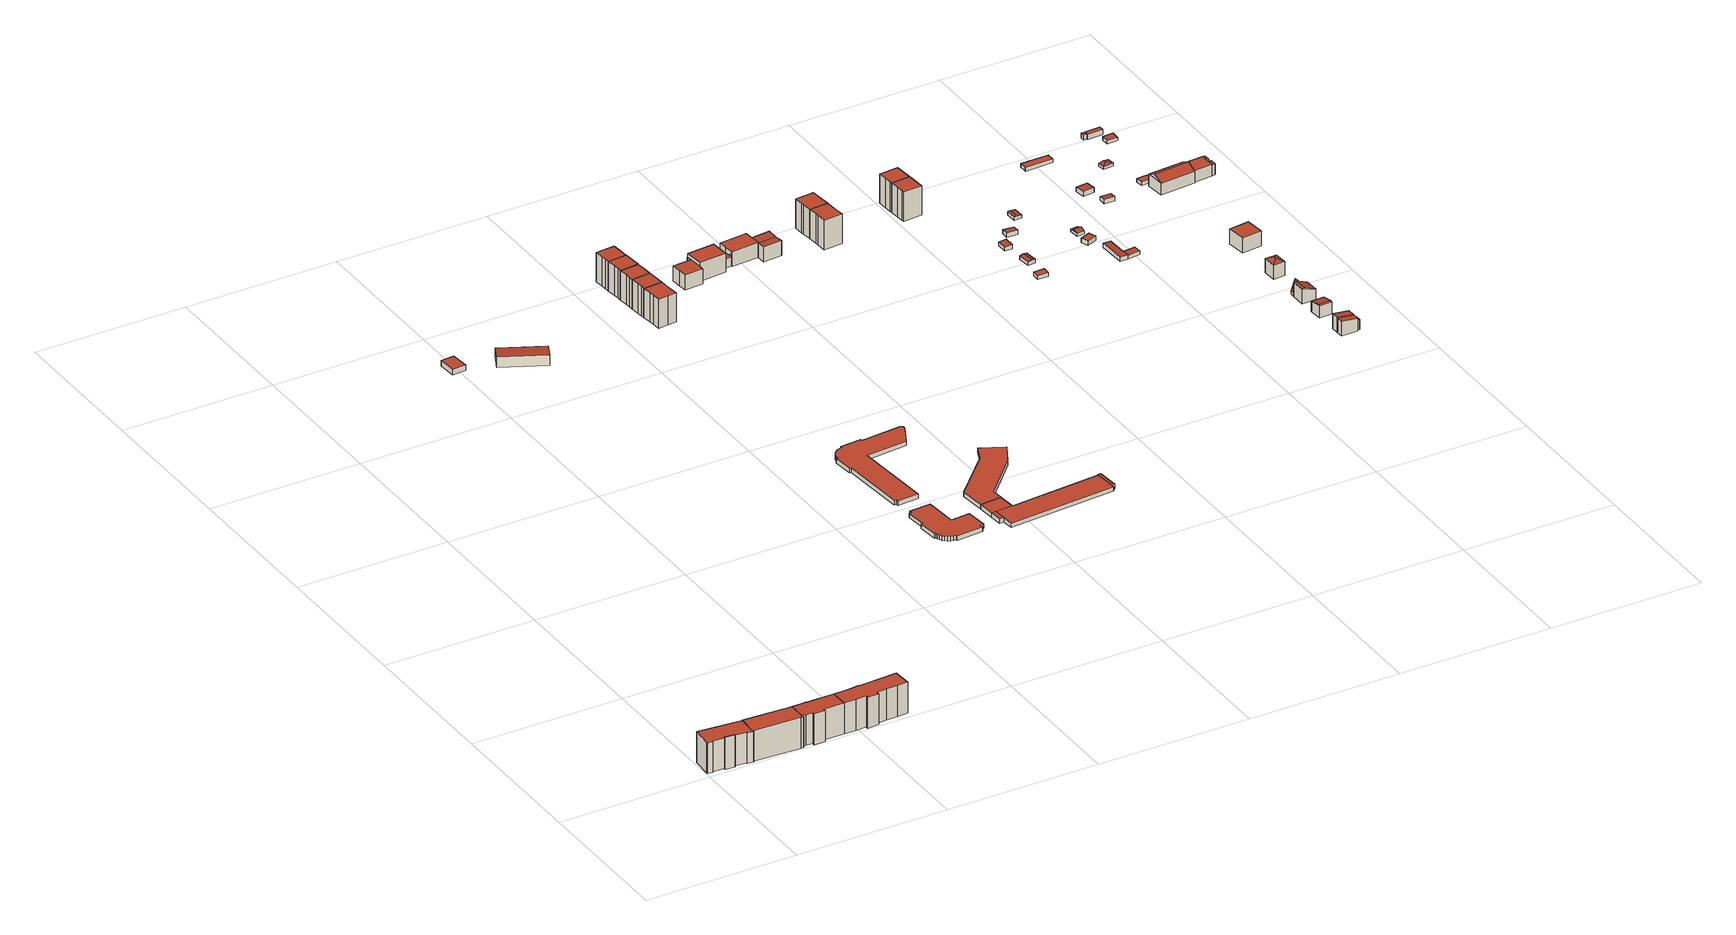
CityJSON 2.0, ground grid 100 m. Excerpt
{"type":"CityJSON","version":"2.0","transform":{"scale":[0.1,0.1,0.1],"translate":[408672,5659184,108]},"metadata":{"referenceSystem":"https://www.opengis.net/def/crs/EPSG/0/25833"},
"CityObjects":{
"building1":{"type":"Building","attributes":{"Gemeindeschluessel":14612000,"Geometrietyp2DReferenz":"3000","function":"31001_9998","roofType":"9999"},"children":["building1-1","building1-2"]},
"building1-1":{"type":"BuildingPart","attributes":{"Dachtyp_tdc":"tdcPolyFlatRoof","Dachneigung":0,"QualitaetDacherkennung":54,"Geometrietyp2DReferenz":"3000","measuredHeight":20.53,"roofType":"1000"},"parents":["building1"],"geometry":[{"type":"MultiSurface","lod":"2","boundaries":[[[0,1,2,3]],[[1,4,5,2]],[[4,6,7,5]],[[6,8,9,7]],[[8,10,11,9]],[[10,12,13,11]],[[12,10,8,6,4,1,0,14,15,16,17,18]],[[19,20,21,22,23,3,2,5,7,9,11,13]],[[18,17,20,19]],[[17,16,21,20]],[[16,15,22,21]],[[15,14,23,22]],[[14,0,3,23]]],"semantics":{"surfaces":[{"type":"WallSurface"},{"type":"RoofSurface"},{"type":"GroundSurface"}],"values":[0,0,0,0,0,0,1,2,0,0,0,0,0]}}]},
"building1-2":{"type":"BuildingPart","attributes":{"Dachtyp_tdc":"tdcFreeFormRoof","Dachneigung":20.94,"QualitaetDacherkennung":31,"Geometrietyp2DReferenz":"3000","measuredHeight":21.49,"roofType":"5000"},"parents":["building1"],"geometry":[{"type":"MultiSurface","lod":"2","boundaries":[[[24,25,26,13,12]],[[25,27,28,26]],[[27,29,18,19,28]],[[30,29,27]],[[31,30,27,25]],[[31,25,24]],[[30,31,24,29]],[[13,26,28,19]]],"semantics":{"surfaces":[{"type":"WallSurface"},{"type":"RoofSurface"},{"type":"GroundSurface"}],"values":[0,0,0,1,1,1,1,2]}}]},
"building2":{"type":"Building","attributes":{"Dachtyp_tdc":"tdcPolyFlatRoof","Gemeindeschluessel":14612000,"Dachneigung":0,"QualitaetDacherkennung":47,"Geometrietyp2DReferenz":"3000","measuredHeight":20.6,"function":"31001_9998","roofType":"1000"},"geometry":[{"type":"Solid","lod":"2","boundaries":[[[[32,33,5,34]],[[33,35,2,5]],[[35,36,37,2]],[[36,38,39,37]],[[38,40,41,39]],[[40,42,43,41]],[[42,32,34,43]],[[42,40,38,36,35,33,32]],[[34,5,2,37,39,41,43]]]],"semantics":{"surfaces":[{"type":"WallSurface"},{"type":"RoofSurface"},{"type":"GroundSurface"}],"values":[[0,0,0,0,0,0,0,1,2]]}}]},
"building3":{"type":"Building","attributes":{"Dachtyp_tdc":"tdcPolyFlatRoof","Gemeindeschluessel":14612000,"Dachneigung":0,"QualitaetDacherkennung":54,"Geometrietyp2DReferenz":"3000","measuredHeight":20.67,"function":"31001_9998","roofType":"1000"},"geometry":[{"type":"Solid","lod":"2","boundaries":[[[[44,40,45,46]],[[40,38,47,45]],[[38,48,49,47]],[[48,50,51,49]],[[50,52,53,51]],[[52,54,55,53]],[[54,56,57,55]],[[56,58,59,57]],[[58,60,61,59]],[[60,62,63,61]],[[62,64,65,63]],[[64,66,67,65]],[[66,68,69,67]],[[68,70,71,69]],[[70,44,46,71]],[[70,68,66,64,62,60,58,56,54,52,50,48,38,40,44]],[[46,45,47,49,51,53,55,57,59,61,63,65,67,69,71]]]],"semantics":{"surfaces":[{"type":"WallSurface"},{"type":"RoofSurface"},{"type":"GroundSurface"}],"values":[[0,0,0,0,0,0,0,0,0,0,0,0,0,0,0,1,2]]}}]},
"building4":{"type":"Building","attributes":{"Dachtyp_tdc":"tdcPolyFlatRoof","Gemeindeschluessel":14612000,"Dachneigung":0,"QualitaetDacherkennung":55,"Geometrietyp2DReferenz":"3000","measuredHeight":20.65,"function":"31001_9998","roofType":"1000"},"geometry":[{"type":"Solid","lod":"2","boundaries":[[[[72,73,74,75]],[[73,76,77,74]],[[76,62,63,77]],[[62,60,61,63]],[[60,78,79,61]],[[78,80,81,79]],[[80,82,83,81]],[[82,84,85,83]],[[84,86,87,85]],[[86,88,89,87]],[[88,90,91,89]],[[90,92,93,91]],[[92,94,95,93]],[[94,96,97,95]],[[96,98,99,97]],[[98,100,101,99]],[[100,72,75,101]],[[100,98,96,94,92,90,88,86,84,82,80,78,60,62,76,73,72]],[[75,74,77,63,61,79,81,83,85,87,89,91,93,95,97,99,101]]]],"semantics":{"surfaces":[{"type":"WallSurface"},{"type":"RoofSurface"},{"type":"GroundSurface"}],"values":[[0,0,0,0,0,0,0,0,0,0,0,0,0,0,0,0,0,1,2]]}}]},
"building5":{"type":"Building","attributes":{"Dachtyp_tdc":"tdcPolyFlatRoof","Gemeindeschluessel":14612000,"Dachneigung":0,"QualitaetDacherkennung":91,"Geometrietyp2DReferenz":"3000","measuredHeight":3.72,"function":"31001_9998","roofType":"1000"},"geometry":[{"type":"Solid","lod":"2","boundaries":[[[[102,103,104,105]],[[103,106,107,104]],[[106,108,109,107]],[[108,102,105,109]],[[108,106,103,102]],[[105,104,107,109]]]],"semantics":{"surfaces":[{"type":"WallSurface"},{"type":"RoofSurface"},{"type":"GroundSurface"}],"values":[[0,0,0,0,1,2]]}}]},
"building6":{"type":"Building","attributes":{"Dachtyp_tdc":"tdcPolyFlatRoof","Gemeindeschluessel":14612000,"Dachneigung":5.74,"QualitaetDacherkennung":68,"Geometrietyp2DReferenz":"3000","measuredHeight":7.03,"function":"31001_9998","roofType":"2100"},"geometry":[{"type":"Solid","lod":"2","boundaries":[[[[110,111,112,113]],[[111,114,115,112]],[[114,116,117,115]],[[116,110,113,117]],[[116,114,111,110]],[[113,112,115,117]]]],"semantics":{"surfaces":[{"type":"WallSurface"},{"type":"RoofSurface"},{"type":"GroundSurface"}],"values":[[0,0,0,0,1,2]]}}]},
"building7":{"type":"Building","attributes":{"Dachtyp_tdc":"tdcPolyFlatRoof","Gemeindeschluessel":14612000,"Dachneigung":0,"QualitaetDacherkennung":61,"Geometrietyp2DReferenz":"3000","measuredHeight":3,"function":"31001_9998","roofType":"1000"},"geometry":[{"type":"Solid","lod":"2","boundaries":[[[[118,119,120,121]],[[119,122,123,120]],[[122,124,125,123]],[[124,126,127,125]],[[126,128,129,127]],[[128,130,131,129]],[[130,132,133,131]],[[132,134,135,133]],[[134,136,137,135]],[[136,138,139,137]],[[138,140,141,139]],[[140,142,143,141]],[[142,144,145,143]],[[144,146,147,145]],[[146,148,149,147]],[[148,150,151,149]],[[150,152,153,151]],[[152,154,155,153]],[[154,156,157,155]],[[156,158,159,157]],[[158,160,161,159]],[[160,118,121,161]],[[160,158,156,154,152,150,148,146,144,142,140,138,136,134,132,130,128,126,124,122,119,118]],[[121,120,123,125,127,129,131,133,135,137,139,141,143,145,147,149,151,153,155,157,159,161]]]],"semantics":{"surfaces":[{"type":"WallSurface"},{"type":"RoofSurface"},{"type":"GroundSurface"}],"values":[[0,0,0,0,0,0,0,0,0,0,0,0,0,0,0,0,0,0,0,0,0,0,1,2]]}}]},
"building8":{"type":"Building","attributes":{"Dachtyp_tdc":"tdcPolyFlatRoof","Gemeindeschluessel":14612000,"Dachneigung":0,"QualitaetDacherkennung":42,"Geometrietyp2DReferenz":"3000","measuredHeight":3,"function":"31001_9998","roofType":"1000"},"geometry":[{"type":"Solid","lod":"2","boundaries":[[[[162,163,164,165]],[[163,166,167,164]],[[166,168,169,167]],[[168,170,171,169]],[[170,172,173,171]],[[172,174,175,173]],[[174,176,177,175]],[[176,178,179,177]],[[178,180,181,179]],[[180,182,183,181]],[[182,184,185,183]],[[184,186,187,185]],[[186,188,189,187]],[[188,190,191,189]],[[190,192,193,191]],[[192,194,195,193]],[[194,196,197,195]],[[196,198,199,197]],[[198,200,201,199]],[[200,202,203,201]],[[202,204,205,203]],[[204,206,207,205]],[[206,208,209,207]],[[208,210,211,209]],[[210,212,213,211]],[[212,214,215,213]],[[214,162,165,215]],[[214,212,210,208,206,204,202,200,198,196,194,192,190,188,186,184,182,180,178,176,174,172,170,168,166,163,162]],[[165,164,167,169,171,173,175,177,179,181,183,185,187,189,191,193,195,197,199,201,203,205,207,209,211,213,215]]]],"semantics":{"surfaces":[{"type":"WallSurface"},{"type":"RoofSurface"},{"type":"GroundSurface"}],"values":[[0,0,0,0,0,0,0,0,0,0,0,0,0,0,0,0,0,0,0,0,0,0,0,0,0,0,0,1,2]]}}]},
"building9":{"type":"Building","attributes":{"Dachtyp_tdc":"tdcPolyFlatRoof","Gemeindeschluessel":14612000,"Dachneigung":0,"QualitaetDacherkennung":72,"Geometrietyp2DReferenz":"3000","measuredHeight":19.55,"function":"31001_9998","roofType":"1000"},"geometry":[{"type":"Solid","lod":"2","boundaries":[[[[216,217,218,219]],[[217,220,221,218]],[[220,222,223,221]],[[222,224,225,223]],[[224,226,227,225]],[[226,228,229,227]],[[228,230,231,229]],[[230,232,233,231]],[[232,216,219,233]],[[232,230,228,226,224,222,220,217,216]],[[219,218,221,223,225,227,229,231,233]]]],"semantics":{"surfaces":[{"type":"WallSurface"},{"type":"RoofSurface"},{"type":"GroundSurface"}],"values":[[0,0,0,0,0,0,0,0,0,1,2]]}}]},
"building10":{"type":"Building","attributes":{"Dachtyp_tdc":"tdcPolyFlatRoof","Gemeindeschluessel":14612000,"Dachneigung":0,"QualitaetDacherkennung":74,"Geometrietyp2DReferenz":"3000","measuredHeight":19.71,"function":"31001_9998","roofType":"1000"},"geometry":[{"type":"Solid","lod":"2","boundaries":[[[[234,235,236,237]],[[235,238,239,236]],[[238,226,240,239]],[[226,224,241,240]],[[224,242,243,241]],[[242,244,245,243]],[[244,234,237,245]],[[244,242,224,226,238,235,234]],[[237,236,239,240,241,243,245]]]],"semantics":{"surfaces":[{"type":"WallSurface"},{"type":"RoofSurface"},{"type":"GroundSurface"}],"values":[[0,0,0,0,0,0,0,1,2]]}}]},
"building11":{"type":"Building","attributes":{"Dachtyp_tdc":"tdcPolyFlatRoof","Gemeindeschluessel":14612000,"Dachneigung":0,"QualitaetDacherkennung":0,"Geometrietyp2DReferenz":"3000","BezugspunktDach":"2000","measuredHeight":3,"function":"31001_9998"},"geometry":[{"type":"MultiSurface","lod":"2","boundaries":[[[246,247,248,249,250,251,252,253]],[[253,252,254,255]],[[252,251,256,254]],[[251,250,257,256]],[[250,249,258,257]],[[249,248,259,258]],[[248,247,260,259]],[[247,246,261,260]],[[246,253,255,261]],[[255,254,256,257,258,259,260,261]]],"semantics":{"surfaces":[{"type":"RoofSurface"},{"type":"WallSurface"},{"type":"GroundSurface"}],"values":[0,1,1,1,1,1,1,1,1,2]}}]},
"building12":{"type":"Building","attributes":{"Dachtyp_tdc":"tdcPolyFlatRoof","Gemeindeschluessel":14612000,"Dachneigung":0,"QualitaetDacherkennung":68,"Geometrietyp2DReferenz":"3000","measuredHeight":19.7,"function":"31001_9998","roofType":"1000"},"geometry":[{"type":"Solid","lod":"2","boundaries":[[[[234,262,263,237]],[[262,264,265,263]],[[264,266,267,265]],[[266,268,269,267]],[[268,270,271,269]],[[270,235,236,271]],[[235,234,237,236]],[[235,270,268,266,264,262,234]],[[237,263,265,267,269,271,236]]]],"semantics":{"surfaces":[{"type":"WallSurface"},{"type":"RoofSurface"},{"type":"GroundSurface"}],"values":[[0,0,0,0,0,0,0,1,2]]}}]},
"building13":{"type":"Building","attributes":{"Dachtyp_tdc":"tdcPolyFlatRoof","Gemeindeschluessel":14612000,"Dachneigung":0,"QualitaetDacherkennung":71,"Geometrietyp2DReferenz":"3000","measuredHeight":19.75,"function":"31001_9998","roofType":"1000"},"geometry":[{"type":"Solid","lod":"2","boundaries":[[[[272,273,274,275]],[[273,276,277,274]],[[276,278,279,277]],[[278,280,269,279]],[[280,281,267,269]],[[281,282,283,267]],[[282,284,285,283]],[[284,272,275,285]],[[284,282,281,280,278,276,273,272]],[[275,274,277,279,269,267,283,285]]]],"semantics":{"surfaces":[{"type":"WallSurface"},{"type":"RoofSurface"},{"type":"GroundSurface"}],"values":[[0,0,0,0,0,0,0,0,1,2]]}}]},
"building14":{"type":"Building","attributes":{"Gemeindeschluessel":14612000,"Geometrietyp2DReferenz":"3000","function":"31001_9998","roofType":"9999"},"children":["building14-1","building14-2","building14-3","building14-4"]},
"building14-1":{"type":"BuildingPart","attributes":{"Dachtyp_tdc":"tdcPolyFlatRoof","Dachneigung":0,"QualitaetDacherkennung":80,"Geometrietyp2DReferenz":"3000","measuredHeight":3,"roofType":"1000"},"parents":["building14"],"geometry":[{"type":"MultiSurface","lod":"2","boundaries":[[[286,287,288,289]],[[287,290,291,288]],[[292,290,287,286]],[[289,288,291,293]]],"semantics":{"surfaces":[{"type":"WallSurface"},{"type":"RoofSurface"},{"type":"GroundSurface"}],"values":[0,0,1,2]}}]},
"building14-2":{"type":"BuildingPart","attributes":{"Dachtyp_tdc":"tdcPolyFlatRoof","Dachneigung":0,"QualitaetDacherkennung":35,"Geometrietyp2DReferenz":"3000","measuredHeight":3.26,"roofType":"1000"},"parents":["building14"],"geometry":[{"type":"MultiSurface","lod":"2","boundaries":[[[294,295,296,297,298]],[[295,299,300,296]],[[299,301,302,303,300]],[[301,299,295,294]],[[297,296,300,303]]],"semantics":{"surfaces":[{"type":"WallSurface"},{"type":"RoofSurface"},{"type":"GroundSurface"}],"values":[0,0,0,1,2]}}]},
"building14-3":{"type":"BuildingPart","attributes":{"Dachtyp_tdc":"tdcPolyFlatRoof","Dachneigung":0,"QualitaetDacherkennung":100,"Geometrietyp2DReferenz":"3000","measuredHeight":3.04,"roofType":"1000"},"parents":["building14"],"geometry":[{"type":"MultiSurface","lod":"2","boundaries":[[[304,252,305,291,290]],[[252,253,306,305]],[[307,293,291,305,306]],[[253,308,309,307,306]],[[253,252,304,308]]],"semantics":{"surfaces":[{"type":"WallSurface"},{"type":"GroundSurface"},{"type":"RoofSurface"}],"values":[0,0,1,0,2]}}]},
"building14-4":{"type":"BuildingPart","attributes":{"Dachtyp_tdc":"tdcPolyFlatRoof","Dachneigung":0,"QualitaetDacherkennung":63,"Geometrietyp2DReferenz":"3000","measuredHeight":3,"roofType":"1000"},"parents":["building14"],"geometry":[{"type":"MultiSurface","lod":"2","boundaries":[[[302,310,311,303]],[[310,312,313,311]],[[312,286,289,313]],[[309,298,297,307]],[[309,292,286,312,310,302,298]],[[297,303,311,313,289,293,307]]],"semantics":{"surfaces":[{"type":"WallSurface"},{"type":"RoofSurface"},{"type":"GroundSurface"}],"values":[0,0,0,0,1,2]}}]},
"building15":{"type":"Building","attributes":{"Dachtyp_tdc":"tdcPolyFlatRoof","Gemeindeschluessel":14612000,"Dachneigung":0,"QualitaetDacherkennung":68,"Geometrietyp2DReferenz":"3000","measuredHeight":19.74,"function":"31001_9998","roofType":"1000"},"geometry":[{"type":"Solid","lod":"2","boundaries":[[[[314,315,316,275]],[[315,317,318,316]],[[317,319,320,318]],[[319,321,322,320]],[[321,323,324,322]],[[323,325,326,324]],[[325,327,274,326]],[[327,314,275,274]],[[327,325,323,321,319,317,315,314]],[[275,316,318,320,322,324,326,274]]]],"semantics":{"surfaces":[{"type":"WallSurface"},{"type":"RoofSurface"},{"type":"GroundSurface"}],"values":[[0,0,0,0,0,0,0,0,1,2]]}}]},
"building16":{"type":"Building","attributes":{"Gemeindeschluessel":14612000,"Geometrietyp2DReferenz":"3000","function":"31001_9998","roofType":"9999"},"children":["building16-1","building16-2"]},
"building16-1":{"type":"BuildingPart","attributes":{"Dachtyp_tdc":"tdcPolyFlatRoof","Dachneigung":0,"QualitaetDacherkennung":62,"Geometrietyp2DReferenz":"3000","measuredHeight":9.96,"roofType":"1000"},"parents":["building16"],"geometry":[{"type":"MultiSurface","lod":"2","boundaries":[[[328,329,330,331]],[[329,332,333,330]],[[332,334,335,333]],[[334,336,337,335]],[[336,338,339,337]],[[338,340,341,339]],[[340,342,343,341]],[[340,338,336,334,332,329,328,342]],[[343,331,330,333,335,337,339,341]]],"semantics":{"surfaces":[{"type":"WallSurface"},{"type":"RoofSurface"},{"type":"GroundSurface"}],"values":[0,0,0,0,0,0,0,1,2]}}]},
"building16-2":{"type":"BuildingPart","attributes":{"Dachtyp_tdc":"tdcPolyFlatRoof","Dachneigung":0,"QualitaetDacherkennung":65,"Geometrietyp2DReferenz":"3000","measuredHeight":12.75,"roofType":"1000"},"parents":["building16"],"geometry":[{"type":"MultiSurface","lod":"2","boundaries":[[[344,345,346,347]],[[345,348,349,346]],[[348,350,351,349]],[[350,352,328,331,351]],[[353,344,347,343,342]],[[353,352,350,348,345,344]],[[347,346,349,351,331,343]]],"semantics":{"surfaces":[{"type":"WallSurface"},{"type":"RoofSurface"},{"type":"GroundSurface"}],"values":[0,0,0,0,0,1,2]}}]},
"building17":{"type":"Building","attributes":{"Gemeindeschluessel":14612000,"Geometrietyp2DReferenz":"3000","function":"31001_9998","roofType":"9999"},"children":["building17-1","building17-2","building17-3","building17-4","building17-5"]},
"building17-1":{"type":"BuildingPart","attributes":{"Dachtyp_tdc":"tdcPolyFlatRoof","Dachneigung":0,"QualitaetDacherkennung":67,"Geometrietyp2DReferenz":"3000","measuredHeight":9.87,"roofType":"1000"},"parents":["building17"],"geometry":[{"type":"MultiSurface","lod":"2","boundaries":[[[354,355,356]],[[354,357,358,355]],[[357,359,360,358]],[[361,362,363,364,365]],[[362,366,367,363]],[[366,368,369,367]],[[368,370,369]],[[371,372,373]],[[371,374,375,372]],[[374,376,377,378,375]],[[374,371,368,366,362,361,379,359,357,354,376]],[[378,355,358,360,364,363,367,369,372,375]]],"semantics":{"surfaces":[{"type":"WallSurface"},{"type":"RoofSurface"},{"type":"GroundSurface"}],"values":[0,0,0,0,0,0,0,0,0,0,1,2]}}]},
"building17-2":{"type":"BuildingPart","attributes":{"Dachtyp_tdc":"tdcPolyFlatRoof","Dachneigung":0,"QualitaetDacherkennung":72,"Geometrietyp2DReferenz":"3000","measuredHeight":6,"roofType":"1000"},"parents":["building17"],"geometry":[{"type":"MultiSurface","lod":"2","boundaries":[[[370,380,381,369]],[[380,382,383,381]],[[382,373,372,383]],[[382,380,370,373]],[[372,369,381,383]]],"semantics":{"surfaces":[{"type":"WallSurface"},{"type":"RoofSurface"},{"type":"GroundSurface"}],"values":[0,0,0,1,2]}}]},
"building17-3":{"type":"BuildingPart","attributes":{"Dachtyp_tdc":"tdcPolyFlatRoof","Dachneigung":4.18,"QualitaetDacherkennung":73,"Geometrietyp2DReferenz":"3000","measuredHeight":10.09,"roofType":"2100"},"parents":["building17"],"geometry":[{"type":"MultiSurface","lod":"2","boundaries":[[[384,385,386,387]],[[384,388,389,385]],[[388,390,363,389]],[[390,388,384,387,365]],[[386,385,389,363,364]]],"semantics":{"surfaces":[{"type":"WallSurface"},{"type":"RoofSurface"},{"type":"GroundSurface"}],"values":[0,0,0,1,2]}}]},
"building17-4":{"type":"BuildingPart","attributes":{"Dachtyp_tdc":"tdcPolyFlatRoof","Dachneigung":4.25,"QualitaetDacherkennung":80,"Geometrietyp2DReferenz":"3000","measuredHeight":10.1,"roofType":"2100"},"parents":["building17"],"geometry":[{"type":"MultiSurface","lod":"2","boundaries":[[[391,387,386,392]],[[393,391,392,360,359]],[[393,379,365,387,391]],[[392,386,364,360]]],"semantics":{"surfaces":[{"type":"WallSurface"},{"type":"RoofSurface"},{"type":"GroundSurface"}],"values":[0,0,1,2]}}]},
"building17-5":{"type":"BuildingPart","attributes":{"Dachtyp_tdc":"tdcPolyFlatRoof","Dachneigung":0,"QualitaetDacherkennung":56,"Geometrietyp2DReferenz":"3000","measuredHeight":5.57,"roofType":"1000"},"parents":["building17"],"geometry":[{"type":"MultiSurface","lod":"2","boundaries":[[[377,394,395,378]],[[394,396,397,395]],[[396,356,355,397]],[[356,396,394,377]],[[378,395,397,355]]],"semantics":{"surfaces":[{"type":"WallSurface"},{"type":"RoofSurface"},{"type":"GroundSurface"}],"values":[0,0,0,1,2]}}]},
"building18":{"type":"Building","attributes":{"Dachtyp_tdc":"tdcPolyFlatRoof","Gemeindeschluessel":14612000,"Dachneigung":0,"QualitaetDacherkennung":70,"Geometrietyp2DReferenz":"3000","measuredHeight":19.65,"function":"31001_9998","roofType":"1000"},"geometry":[{"type":"Solid","lod":"2","boundaries":[[[[398,399,400,401]],[[399,402,403,400]],[[402,404,405,403]],[[404,406,407,405]],[[406,408,409,407]],[[408,410,411,409]],[[410,412,413,411]],[[412,398,401,413]],[[412,410,408,406,404,402,399,398]],[[401,400,403,405,407,409,411,413]]]],"semantics":{"surfaces":[{"type":"WallSurface"},{"type":"RoofSurface"},{"type":"GroundSurface"}],"values":[[0,0,0,0,0,0,0,0,1,2]]}}]},
"building19":{"type":"Building","attributes":{"Dachtyp_tdc":"tdcPolyFlatRoof","Gemeindeschluessel":14612000,"Dachneigung":0,"QualitaetDacherkennung":77,"Geometrietyp2DReferenz":"3000","measuredHeight":19.65,"function":"31001_9998","roofType":"1000"},"geometry":[{"type":"Solid","lod":"2","boundaries":[[[[414,415,416,417]],[[415,406,407,416]],[[406,404,405,407]],[[404,418,419,405]],[[418,420,421,419]],[[420,422,423,421]],[[422,414,417,423]],[[422,420,418,404,406,415,414]],[[417,416,407,405,419,421,423]]]],"semantics":{"surfaces":[{"type":"WallSurface"},{"type":"RoofSurface"},{"type":"GroundSurface"}],"values":[[0,0,0,0,0,0,0,1,2]]}}]},
"building20":{"type":"Building","attributes":{"Dachtyp_tdc":"tdcPolyFlatRoof","Gemeindeschluessel":14612000,"Dachneigung":0,"QualitaetDacherkennung":60,"Geometrietyp2DReferenz":"3000","measuredHeight":19.7,"function":"31001_9998","roofType":"1000"},"geometry":[{"type":"Solid","lod":"2","boundaries":[[[[424,425,426,427]],[[425,428,429,426]],[[428,430,431,429]],[[430,432,433,431]],[[432,434,435,433]],[[434,436,437,435]],[[436,438,439,437]],[[438,424,427,439]],[[438,436,434,432,430,428,425,424]],[[427,426,429,431,433,435,437,439]]]],"semantics":{"surfaces":[{"type":"WallSurface"},{"type":"RoofSurface"},{"type":"GroundSurface"}],"values":[[0,0,0,0,0,0,0,0,1,2]]}}]},
"building21":{"type":"Building","attributes":{"Dachtyp_tdc":"tdcPolyFlatRoof","Gemeindeschluessel":14612000,"Dachneigung":2.95,"QualitaetDacherkennung":88,"Geometrietyp2DReferenz":"3000","measuredHeight":2.86,"function":"31001_9998","roofType":"2100"},"geometry":[{"type":"Solid","lod":"2","boundaries":[[[[440,441,442,443]],[[441,444,445,442]],[[444,446,447,445]],[[446,440,443,447]],[[446,444,441,440]],[[443,442,445,447]]]],"semantics":{"surfaces":[{"type":"WallSurface"},{"type":"RoofSurface"},{"type":"GroundSurface"}],"values":[[0,0,0,0,1,2]]}}]},
"building22":{"type":"Building","attributes":{"Dachtyp_tdc":"tdcPolyFlatRoof","Gemeindeschluessel":14612000,"Dachneigung":0,"QualitaetDacherkennung":69,"Geometrietyp2DReferenz":"3000","measuredHeight":19.68,"function":"31001_9998","roofType":"1000"},"geometry":[{"type":"Solid","lod":"2","boundaries":[[[[430,448,449,431]],[[448,450,451,449]],[[450,452,453,451]],[[452,454,455,453]],[[454,456,457,455]],[[456,432,433,457]],[[432,430,431,433]],[[432,456,454,452,450,448,430]],[[431,449,451,453,455,457,433]]]],"semantics":{"surfaces":[{"type":"WallSurface"},{"type":"RoofSurface"},{"type":"GroundSurface"}],"values":[[0,0,0,0,0,0,0,1,2]]}}]},
"building23":{"type":"Building","attributes":{"Dachtyp_tdc":"tdcGableRoof","Gemeindeschluessel":14612000,"Dachneigung":13.53,"QualitaetDacherkennung":86,"Geometrietyp2DReferenz":"3000","measuredHeight":3.05,"function":"31001_9998","roofType":"3100"},"geometry":[{"type":"Solid","lod":"2","boundaries":[[[[458,459,460,461]],[[459,462,463,460]],[[462,464,465,463]],[[464,458,461,465]],[[462,459,466]],[[458,464,467]],[[459,458,467,466]],[[464,462,466,467]],[[461,460,463,465]]]],"semantics":{"surfaces":[{"type":"WallSurface"},{"type":"RoofSurface"},{"type":"GroundSurface"}],"values":[[0,0,0,0,0,0,1,1,2]]}}]},
"building24":{"type":"Building","attributes":{"Dachtyp_tdc":"tdcPolyFlatRoof","Gemeindeschluessel":14612000,"Dachneigung":5.97,"QualitaetDacherkennung":84,"Geometrietyp2DReferenz":"3000","measuredHeight":2.94,"function":"31001_9998","roofType":"2100"},"geometry":[{"type":"Solid","lod":"2","boundaries":[[[[468,469,470,471]],[[469,472,473,470]],[[472,474,475,473]],[[474,468,471,475]],[[474,472,469,468]],[[471,470,473,475]]]],"semantics":{"surfaces":[{"type":"WallSurface"},{"type":"RoofSurface"},{"type":"GroundSurface"}],"values":[[0,0,0,0,1,2]]}}]},
"building25":{"type":"Building","attributes":{"Dachtyp_tdc":"tdcPolyFlatRoof","Gemeindeschluessel":14612000,"Dachneigung":4.73,"QualitaetDacherkennung":69,"Geometrietyp2DReferenz":"3000","measuredHeight":3.04,"function":"31001_9998","roofType":"2100"},"geometry":[{"type":"Solid","lod":"2","boundaries":[[[[476,477,478,479]],[[477,480,481,478]],[[480,482,483,481]],[[482,476,479,483]],[[482,480,477,476]],[[479,478,481,483]]]],"semantics":{"surfaces":[{"type":"WallSurface"},{"type":"RoofSurface"},{"type":"GroundSurface"}],"values":[[0,0,0,0,1,2]]}}]},
"building26":{"type":"Building","attributes":{"Dachtyp_tdc":"tdcGableRoof","Gemeindeschluessel":14612000,"Dachneigung":10.12,"QualitaetDacherkennung":75,"Geometrietyp2DReferenz":"3000","measuredHeight":2.62,"function":"31001_9998","roofType":"3100"},"geometry":[{"type":"Solid","lod":"2","boundaries":[[[[484,485,486,487]],[[485,488,489,486]],[[488,490,491,489]],[[490,484,487,491]],[[488,485,492]],[[484,490,493]],[[485,484,493,492]],[[490,488,492,493]],[[487,486,489,491]]]],"semantics":{"surfaces":[{"type":"WallSurface"},{"type":"RoofSurface"},{"type":"GroundSurface"}],"values":[[0,0,0,0,0,0,1,1,2]]}}]},
"building27":{"type":"Building","attributes":{"Gemeindeschluessel":14612000,"Dachneigung":90,"Dachorientierung":0,"MittlereTraufHoehe":112.36,"QualitaetDacherkennung":97,"ObjektHoehe":2.93,"BodenHoehe":109.43,"Geometrietyp2DReferenz":"3000","AbsoluteHoehe":112.36,"Dachflaeche":35.03,"measuredHeight":2.93,"function":"31001_9998","roofType":"1000","storeysAboveGround":1},"geometry":[{"type":"MultiSurface","lod":"2","boundaries":[[[494,495,496,497]],[[495,498,499,496]],[[498,500,501,499]],[[500,494,497,501]],[[500,498,495,494]],[[497,496,499,501]]],"semantics":{"surfaces":[{"type":"WallSurface"},{"type":"RoofSurface"},{"type":"GroundSurface"}],"values":[0,0,0,0,1,2]}}]},
"building28":{"type":"Building","attributes":{"Dachtyp_tdc":"tdcGableRoof","Gemeindeschluessel":14612000,"Dachneigung":23.17,"QualitaetDacherkennung":83,"Geometrietyp2DReferenz":"3000","measuredHeight":3.13,"function":"31001_9998","roofType":"3100"},"geometry":[{"type":"Solid","lod":"2","boundaries":[[[[502,503,504,505]],[[503,506,507,504]],[[506,508,509,507]],[[508,502,505,509]],[[506,503,510]],[[502,508,511]],[[503,502,511,510]],[[508,506,510,511]],[[505,504,507,509]]]],"semantics":{"surfaces":[{"type":"WallSurface"},{"type":"RoofSurface"},{"type":"GroundSurface"}],"values":[[0,0,0,0,0,0,1,1,2]]}}]},
"building29":{"type":"Building","attributes":{"Gemeindeschluessel":14612000,"Geometrietyp2DReferenz":"3000","function":"31001_9998","roofType":"9999"},"children":["building29-1","building29-2"]},
"building29-1":{"type":"BuildingPart","attributes":{"Dachtyp_tdc":"tdcPolyFlatRoof","Dachneigung":3.97,"QualitaetDacherkennung":80,"Geometrietyp2DReferenz":"3000","measuredHeight":2.64,"roofType":"2100"},"parents":["building29"],"geometry":[{"type":"MultiSurface","lod":"2","boundaries":[[[512,513,514,515]],[[516,517,518,519]],[[517,512,515,518]],[[517,516,513,512]],[[515,514,519,518]]],"semantics":{"surfaces":[{"type":"WallSurface"},{"type":"RoofSurface"},{"type":"GroundSurface"}],"values":[0,0,0,1,2]}}]},
"building29-2":{"type":"BuildingPart","attributes":{"Dachtyp_tdc":"tdcPolyFlatRoof","Dachneigung":4.83,"QualitaetDacherkennung":59,"Geometrietyp2DReferenz":"3000","measuredHeight":2.98,"roofType":"2100"},"parents":["building29"],"geometry":[{"type":"MultiSurface","lod":"2","boundaries":[[[520,521,522,514,513]],[[521,523,524,522]],[[523,525,526,524]],[[525,527,516,519,526]],[[527,525,523,521,520]],[[514,522,524,526,519]]],"semantics":{"surfaces":[{"type":"WallSurface"},{"type":"RoofSurface"},{"type":"GroundSurface"}],"values":[0,0,0,0,1,2]}}]},
"building30":{"type":"Building","attributes":{"Gemeindeschluessel":14612000,"Geometrietyp2DReferenz":"3000","function":"31001_9998","roofType":"9999"},"children":["building30-1","building30-2"]},
"building30-1":{"type":"BuildingPart","attributes":{"Dachtyp_tdc":"tdcPolyFlatRoof","Dachneigung":7.49,"QualitaetDacherkennung":78,"Geometrietyp2DReferenz":"3000","measuredHeight":9.96,"roofType":"2100"},"parents":["building30"],"geometry":[{"type":"MultiSurface","lod":"2","boundaries":[[[528,529,530,531,532]],[[533,534,535,536,537]],[[534,538,539,535]],[[538,528,532,539]],[[538,534,533,529,528]],[[532,531,536,535,539]]],"semantics":{"surfaces":[{"type":"WallSurface"},{"type":"RoofSurface"},{"type":"GroundSurface"}],"values":[0,0,0,0,1,2]}}]},
"building30-2":{"type":"BuildingPart","attributes":{"Dachtyp_tdc":"tdcFreeFormRoof","Dachneigung":17.88,"QualitaetDacherkennung":18,"Geometrietyp2DReferenz":"3000","measuredHeight":7.04,"roofType":"5000"},"parents":["building30"],"geometry":[{"type":"MultiSurface","lod":"2","boundaries":[[[530,540,541,531]],[[540,542,543,541]],[[542,537,536,543]],[[544,537,542]],[[545,544,542,540]],[[545,540,530]],[[544,545,530,537]],[[531,541,543,536]]],"semantics":{"surfaces":[{"type":"WallSurface"},{"type":"RoofSurface"},{"type":"GroundSurface"}],"values":[0,0,0,1,1,1,1,2]}}]},
"building31":{"type":"Building","attributes":{"Gemeindeschluessel":14612000,"Geometrietyp2DReferenz":"3000","function":"31001_9998","roofType":"9999"},"children":["building31-1","building31-2"]},
"building31-1":{"type":"BuildingPart","attributes":{"Dachtyp_tdc":"tdcPolyFlatRoof","Dachneigung":0,"QualitaetDacherkennung":46,"Geometrietyp2DReferenz":"3000","measuredHeight":3.42,"roofType":"1000"},"parents":["building31"],"geometry":[{"type":"MultiSurface","lod":"2","boundaries":[[[546,547,548,549]],[[547,550,551,548]],[[550,552,553,551]],[[552,550,547,546]],[[549,548,551,553]]],"semantics":{"surfaces":[{"type":"WallSurface"},{"type":"RoofSurface"},{"type":"GroundSurface"}],"values":[0,0,0,1,2]}}]},
"building31-2":{"type":"BuildingPart","attributes":{"Dachtyp_tdc":"tdcPolyFlatRoof","Dachneigung":7.42,"QualitaetDacherkennung":75,"Geometrietyp2DReferenz":"3000","measuredHeight":10.08,"roofType":"2100"},"parents":["building31"],"geometry":[{"type":"MultiSurface","lod":"2","boundaries":[[[554,555,556,557]],[[555,558,546,549,556]],[[559,528,560,553,552]],[[528,554,557,560]],[[528,559,558,555,554]],[[557,556,549,553,560]]],"semantics":{"surfaces":[{"type":"WallSurface"},{"type":"RoofSurface"},{"type":"GroundSurface"}],"values":[0,0,0,0,1,2]}}]},
"building32":{"type":"Building","attributes":{"Dachtyp_tdc":"tdcGableRoof","Gemeindeschluessel":14612000,"Dachneigung":11.2,"QualitaetDacherkennung":17,"Geometrietyp2DReferenz":"3000","measuredHeight":8.58,"function":"31001_9998","roofType":"3100"},"geometry":[{"type":"Solid","lod":"2","boundaries":[[[[561,562,563,564]],[[562,565,566,563]],[[565,567,568,566]],[[567,561,564,568]],[[565,562,569]],[[561,567,570]],[[562,561,570,569]],[[567,565,569,570]],[[564,563,566,568]]]],"semantics":{"surfaces":[{"type":"WallSurface"},{"type":"RoofSurface"},{"type":"GroundSurface"}],"values":[[0,0,0,0,0,0,1,1,2]]}}]},
"building33":{"type":"Building","attributes":{"Dachtyp_tdc":"tdcPolyFlatRoof","Gemeindeschluessel":14612000,"Dachneigung":3.84,"QualitaetDacherkennung":78,"Geometrietyp2DReferenz":"3000","measuredHeight":3.37,"function":"31001_9998","roofType":"2100"},"geometry":[{"type":"Solid","lod":"2","boundaries":[[[[571,572,573,574]],[[572,575,576,573]],[[575,577,578,576]],[[577,571,574,578]],[[577,575,572,571]],[[574,573,576,578]]]],"semantics":{"surfaces":[{"type":"WallSurface"},{"type":"RoofSurface"},{"type":"GroundSurface"}],"values":[[0,0,0,0,1,2]]}}]},
"building34":{"type":"Building","attributes":{"Dachtyp_tdc":"tdcGableRoof","Gemeindeschluessel":14612000,"Dachneigung":23.2,"QualitaetDacherkennung":31,"Geometrietyp2DReferenz":"3000","measuredHeight":10.16,"function":"31001_9998","roofType":"3100"},"geometry":[{"type":"Solid","lod":"2","boundaries":[[[[579,580,581,582]],[[580,583,584,581]],[[583,585,586,584]],[[585,587,588,586]],[[587,589,590,588]],[[589,579,582,590]],[[589,591,592,593,579]],[[585,594,592,591,587]],[[583,594,585]],[[580,593,592,594,583]],[[579,593,580]],[[587,591,589]],[[582,581,584,586,588,590]]]],"semantics":{"surfaces":[{"type":"WallSurface"},{"type":"RoofSurface"},{"type":"GroundSurface"}],"values":[[0,0,0,0,0,0,1,1,0,0,0,0,2]]}}]},
"building35":{"type":"Building","attributes":{"Dachtyp_tdc":"tdcGableRoof","Gemeindeschluessel":14612000,"Dachneigung":68.11,"QualitaetDacherkennung":12,"Geometrietyp2DReferenz":"3000","measuredHeight":9.64,"function":"31001_9998","roofType":"3100"},"geometry":[{"type":"Solid","lod":"2","boundaries":[[[[595,596,597,598]],[[599,600,601]],[[596,595,602]],[[600,596,602,601]],[[595,599,601,602]],[[597,603,604,598]],[[596,600,603,597]],[[600,599,604,603]],[[599,595,598,604]]]],"semantics":{"surfaces":[{"type":"WallSurface"},{"type":"RoofSurface"},{"type":"GroundSurface"}],"values":[[0,0,0,1,1,2,0,0,0]]}}]},
"building36":{"type":"Building","attributes":{"Dachtyp_tdc":"tdcPolyFlatRoof","Gemeindeschluessel":14612000,"Dachneigung":5.77,"QualitaetDacherkennung":83,"Geometrietyp2DReferenz":"3000","measuredHeight":2.93,"function":"31001_9998","roofType":"2100"},"geometry":[{"type":"Solid","lod":"2","boundaries":[[[[605,606,607,608]],[[606,609,610,607]],[[609,611,612,610]],[[611,605,608,612]],[[611,609,606,605]],[[608,607,610,612]]]],"semantics":{"surfaces":[{"type":"WallSurface"},{"type":"RoofSurface"},{"type":"GroundSurface"}],"values":[[0,0,0,0,1,2]]}}]},
"building37":{"type":"Building","attributes":{"Dachtyp_tdc":"tdcPolyFlatRoof","Gemeindeschluessel":14612000,"Dachneigung":0,"QualitaetDacherkennung":85,"Geometrietyp2DReferenz":"3000","measuredHeight":2.41,"function":"31001_2463","roofType":"1000"},"geometry":[{"type":"Solid","lod":"2","boundaries":[[[[613,614,615,616]],[[614,617,618,615]],[[617,619,620,618]],[[619,621,622,620]],[[621,613,616,622]],[[621,619,617,614,613]],[[616,615,618,620,622]]]],"semantics":{"surfaces":[{"type":"WallSurface"},{"type":"RoofSurface"},{"type":"GroundSurface"}],"values":[[0,0,0,0,0,1,2]]}}]},
"building38":{"type":"Building","attributes":{"Dachtyp_tdc":"tdcHipRoof","Gemeindeschluessel":14612000,"Dachneigung":22.75,"QualitaetDacherkennung":93,"Geometrietyp2DReferenz":"3000","measuredHeight":11.12,"function":"31001_9998","roofType":"3200"},"geometry":[{"type":"Solid","lod":"2","boundaries":[[[[623,624,625,626]],[[624,627,628,625]],[[627,629,630,628]],[[629,623,626,630]],[[627,624,631]],[[623,629,632]],[[624,623,632,631]],[[629,627,631,632]],[[626,625,628,630]]]],"semantics":{"surfaces":[{"type":"WallSurface"},{"type":"RoofSurface"},{"type":"GroundSurface"}],"values":[[0,0,0,0,1,1,1,1,2]]}}]},
"building39":{"type":"Building","attributes":{"Dachtyp_tdc":"tdcPolyFlatRoof","Gemeindeschluessel":14612000,"Dachneigung":0,"QualitaetDacherkennung":42,"Geometrietyp2DReferenz":"3000","measuredHeight":10.1,"function":"31001_9998","roofType":"1000"},"geometry":[{"type":"Solid","lod":"2","boundaries":[[[[633,634,635,636]],[[634,637,638,635]],[[637,639,640,638]],[[639,633,636,640]],[[639,637,634,633]],[[636,635,638,640]]]],"semantics":{"surfaces":[{"type":"WallSurface"},{"type":"RoofSurface"},{"type":"GroundSurface"}],"values":[[0,0,0,0,1,2]]}}]},
"building40":{"type":"Building","attributes":{"Dachtyp_tdc":"tdcHipAndGableRoof","Gemeindeschluessel":14612000,"Dachneigung":10.01,"QualitaetDacherkennung":57,"Geometrietyp2DReferenz":"3000","measuredHeight":2.56,"function":"31001_9998","roofType":"5000"},"geometry":[{"type":"Solid","lod":"2","boundaries":[[[[641,642,643,644]],[[642,645,646,643]],[[645,647,648,646]],[[647,641,644,648]],[[645,642,649]],[[641,647,650]],[[642,641,650,649]],[[647,645,649,650]],[[644,643,646,648]]]],"semantics":{"surfaces":[{"type":"WallSurface"},{"type":"RoofSurface"},{"type":"GroundSurface"}],"values":[[0,0,0,0,1,0,1,1,2]]}}]},
"building41":{"type":"Building","attributes":{"Dachtyp_tdc":"tdcPolyFlatRoof","Gemeindeschluessel":14612000,"Dachneigung":0,"QualitaetDacherkennung":71,"Geometrietyp2DReferenz":"3000","measuredHeight":2.31,"function":"31001_9998","roofType":"1000"},"geometry":[{"type":"Solid","lod":"2","boundaries":[[[[651,652,653,654]],[[652,655,656,653]],[[655,657,658,656]],[[657,651,654,658]],[[657,655,652,651]],[[654,653,656,658]]]],"semantics":{"surfaces":[{"type":"WallSurface"},{"type":"RoofSurface"},{"type":"GroundSurface"}],"values":[[0,0,0,0,1,2]]}}]},
"building42":{"type":"Building","attributes":{"Dachtyp_tdc":"tdcPolyFlatRoof","Gemeindeschluessel":14612000,"Dachneigung":4.08,"QualitaetDacherkennung":36,"Geometrietyp2DReferenz":"3000","measuredHeight":3.27,"function":"31001_9998","roofType":"2100"},"geometry":[{"type":"Solid","lod":"2","boundaries":[[[[659,660,661,662]],[[660,663,664,661]],[[663,665,666,664]],[[665,659,662,666]],[[665,663,660,659]],[[662,661,664,666]]]],"semantics":{"surfaces":[{"type":"WallSurface"},{"type":"RoofSurface"},{"type":"GroundSurface"}],"values":[[0,0,0,0,1,2]]}}]},
"building43":{"type":"Building","attributes":{"Gemeindeschluessel":14612000,"Geometrietyp2DReferenz":"3000","function":"31001_3211","roofType":"9999"},"children":["building43-1","building43-2","building43-3","building43-4"]},
"building43-1":{"type":"BuildingPart","attributes":{"Dachtyp_tdc":"tdcGableRoof","Dachneigung":26.06,"QualitaetDacherkennung":86,"Geometrietyp2DReferenz":"3000","measuredHeight":10.89,"roofType":"3100"},"parents":["building43"],"geometry":[{"type":"MultiSurface","lod":"2","boundaries":[[[667,668,669,670]],[[668,671,672,669]],[[671,673,674,672]],[[671,668,675]],[[667,673,676]],[[668,667,676,675]],[[673,671,675,676]],[[670,669,672,674,677,678]]],"semantics":{"surfaces":[{"type":"WallSurface"},{"type":"RoofSurface"},{"type":"GroundSurface"}],"values":[0,0,0,0,0,1,1,2]}}]},
"building43-2":{"type":"BuildingPart","attributes":{"Dachtyp_tdc":"tdcPolyFlatRoof","Dachneigung":3.28,"QualitaetDacherkennung":54,"Geometrietyp2DReferenz":"3000","measuredHeight":7.56,"roofType":"2100"},"parents":["building43"],"geometry":[{"type":"MultiSurface","lod":"2","boundaries":[[[679,680,681,682]],[[680,683,684,681]],[[683,685,686,684]],[[683,680,679,685]],[[686,682,681,684]]],"semantics":{"surfaces":[{"type":"WallSurface"},{"type":"RoofSurface"},{"type":"GroundSurface"}],"values":[0,0,0,1,2]}}]},
"building43-3":{"type":"BuildingPart","attributes":{"Dachtyp_tdc":"tdcPolyFlatRoof","Dachneigung":0,"QualitaetDacherkennung":70,"Geometrietyp2DReferenz":"3000","measuredHeight":7.66,"roofType":"1000"},"parents":["building43"],"geometry":[{"type":"MultiSurface","lod":"2","boundaries":[[[687,688,678,686,685]],[[689,690,691,692,677]],[[693,694,679,682,695,696]],[[694,693,690,689,688,687]],[[686,678,677,692,695,682]]],"semantics":{"surfaces":[{"type":"WallSurface"},{"type":"RoofSurface"},{"type":"GroundSurface"}],"values":[0,0,0,1,2]}}]},
"building43-4":{"type":"BuildingPart","attributes":{"Dachtyp_tdc":"tdcPolyFlatRoof","Dachneigung":4.51,"QualitaetDacherkennung":43,"Geometrietyp2DReferenz":"3000","measuredHeight":7.5,"roofType":"2100"},"parents":["building43"],"geometry":[{"type":"MultiSurface","lod":"2","boundaries":[[[697,696,695,698]],[[691,699,700,692]],[[699,697,698,700]],[[699,691,696,697]],[[698,695,692,700]]],"semantics":{"surfaces":[{"type":"WallSurface"},{"type":"RoofSurface"},{"type":"GroundSurface"}],"values":[0,0,0,1,2]}}]},
"building44":{"type":"Building","attributes":{"Dachtyp_tdc":"tdcPolyFlatRoof","Gemeindeschluessel":14612000,"Dachneigung":4.3,"QualitaetDacherkennung":89,"Geometrietyp2DReferenz":"3000","measuredHeight":3.35,"function":"31001_9998","roofType":"2100"},"geometry":[{"type":"Solid","lod":"2","boundaries":[[[[663,701,702,703]],[[701,704,705,702]],[[704,706,707,705]],[[706,665,708,707]],[[665,663,703,708]],[[665,706,704,701,663]],[[703,702,705,707,708]]]],"semantics":{"surfaces":[{"type":"WallSurface"},{"type":"RoofSurface"},{"type":"GroundSurface"}],"values":[[0,0,0,0,0,1,2]]}}]},
"building45":{"type":"Building","attributes":{"Dachtyp_tdc":"tdcPolyFlatRoof","Gemeindeschluessel":14612000,"Dachneigung":3.39,"QualitaetDacherkennung":95,"Geometrietyp2DReferenz":"3000","measuredHeight":2.5,"function":"31001_9998","roofType":"2100"},"geometry":[{"type":"Solid","lod":"2","boundaries":[[[[709,710,711,712]],[[710,713,714,711]],[[713,715,716,714]],[[715,709,712,716]],[[715,713,710,709]],[[712,711,714,716]]]],"semantics":{"surfaces":[{"type":"WallSurface"},{"type":"RoofSurface"},{"type":"GroundSurface"}],"values":[[0,0,0,0,1,2]]}}]}
},
"vertices":[
[16,173,212],[304,151,212],[304,151,7],[16,173,7],[299,18,212],[299,18,7],[299,10,212],[299,10,7],[260,13,212],[260,13,7],[261,21,212],[261,21,7],[182,27,212],[182,27,7],[6,40,212],[6,32,212],[39,29,212],[39,37,212],[118,32,212],[118,32,7],[39,37,7],[39,29,7],[6,32,7],[6,40,7],
[182,27,220],[181,19,220],[181,19,7],[118,23,220],[118,23,7],[118,32,220],[122,27,222],[178,23,222],
[609,7,213],[299,18,213],[609,7,7],[304,151,213],[609,140,213],[609,140,7],[627,139,213],[627,139,7],[628,19,213],[628,19,7],[628,6,213],[628,6,7],
[649,19,213],[628,19,6],[649,19,6],[627,139,6],[648,139,213],[648,139,6],[694,139,213],[694,139,6],[694,142,213],[694,142,6],[720,142,213],[720,142,6],[720,139,213],[720,139,6],[770,139,213],[770,139,6],[905,140,213],[905,140,6],[906,20,213],[906,20,6],[771,19,213],[771,19,6],[771,2,213],[771,2,6],[697,2,213],[697,2,6],[697,18,213],[697,18,6],
[1055,7,213],[1054,24,213],[1054,24,6],[1055,7,6],[985,20,213],[985,20,6],[979,141,213],[979,141,6],[1046,144,213],[1046,144,6],[1046,147,213],[1046,147,6],[1072,148,213],[1072,148,6],[1072,145,213],[1072,145,6],[1122,148,213],[1122,148,6],[1330,159,213],[1330,159,6],[1338,39,213],[1338,39,6],[1268,35,213],[1268,35,6],[1195,31,213],[1195,31,6],[1129,27,213],[1129,27,6],[1129,11,213],[1129,11,6],
[936,4688,51],[1024,4693,51],[1024,4693,14],[936,4688,14],[1032,4571,51],[1032,4571,14],[943,4566,51],[943,4566,14],
[1203,4513,84],[1258,4624,71],[1258,4624,13],[1203,4513,13],[1532,4490,71],[1532,4490,13],[1478,4378,84],[1478,4378,13],
[2726,1728,34],[2737,1586,34],[2737,1586,4],[2726,1728,4],[2715,1584,34],[2715,1584,4],[2716,1561,34],[2716,1561,4],[2541,1548,34],[2541,1548,4],[2540,1558,34],[2540,1558,4],[2523,1559,34],[2523,1559,4],[2506,1563,34],[2506,1563,4],[2490,1571,34],[2490,1571,4],[2476,1582,34],[2476,1582,4],[2466,1593,34],[2466,1593,4],[2458,1606,34],[2458,1606,4],[2453,1620,34],[2453,1620,4],[2450,1635,34],[2450,1635,4],[2440,1634,34],[2440,1634,4],[2430,1768,34],[2430,1768,4],[2440,1769,34],[2440,1769,4],[2429,1903,34],[2429,1903,4],[2444,1904,34],[2444,1904,4],[2443,1922,34],[2443,1922,4],[2583,1933,34],[2583,1933,4],[2600,1719,34],[2600,1719,4],
[2417,2058,41],[2384,2492,41],[2384,2492,11],[2417,2058,11],[2374,2491,41],[2374,2491,11],[2363,2627,41],[2363,2627,11],[2373,2627,41],[2373,2627,11],[2374,2645,41],[2374,2645,11],[2378,2662,41],[2378,2662,11],[2386,2678,41],[2386,2678,11],[2397,2692,41],[2397,2692,11],[2409,2702,41],[2409,2702,11],[2422,2709,41],[2422,2709,11],[2436,2715,41],[2436,2715,11],[2451,2718,41],[2451,2718,11],[2450,2728,41],[2450,2728,11],[2590,2739,41],[2590,2739,11],[2590,2728,41],[2590,2728,11],[2855,2749,41],[2855,2749,11],[2862,2748,41],[2862,2748,11],[2868,2744,41],[2868,2744,11],[2872,2739,41],[2872,2739,11],[2873,2732,41],[2873,2732,11],[2872,2724,41],[2872,2724,11],[2807,2590,41],[2807,2590,11],[2534,2568,41],[2534,2568,11],[2574,2053,41],[2574,2053,11],[2434,2041,41],[2434,2041,11],[2432,2059,41],[2432,2059,11],
[2287,4428,207],[2225,4423,207],[2225,4423,12],[2287,4428,12],[2221,4473,207],[2221,4473,12],[2218,4508,207],[2218,4508,12],[2213,4570,207],[2213,4570,12],[2337,4579,207],[2337,4579,12],[2341,4517,207],[2341,4517,12],[2343,4496,207],[2343,4496,12],[2348,4433,207],[2348,4433,12],
[2204,4689,207],[2327,4698,207],[2327,4698,10],[2204,4689,10],[2332,4638,207],[2332,4638,10],[2337,4579,10],[2213,4570,10],[2212,4593,207],[2212,4593,10],[2209,4628,207],[2209,4628,10],
[2965,1861,35],[3205,2118,35],[3280,2257,35],[3129,2328,35],[3089,2230,35],[2818,1950,35],[2831,1781,35],[2971,1792,35],[2831,1781,5],[2971,1792,5],[2818,1950,5],[3089,2230,5],[3129,2328,5],[3280,2257,5],[3205,2118,5],[2965,1861,5],
[2202,4712,207],[2202,4712,10],[2200,4747,207],[2200,4747,10],[2195,4808,207],[2195,4808,10],[2318,4817,207],[2318,4817,10],[2323,4758,207],[2323,4758,10],
[2185,4930,208],[2309,4939,208],[2309,4939,10],[2185,4930,10],[2309,4937,208],[2309,4937,10],[2314,4876,208],[2314,4876,10],[2318,4817,208],[2195,4808,208],[2193,4832,208],[2193,4832,10],[2190,4867,208],[2190,4867,10],
[2874,1592,34],[2846,1590,34],[2846,1590,4],[2874,1592,4],[2840,1668,34],[2840,1668,4],[2868,1670,34],[2868,1670,4],
[3576,1725,37],[3596,1726,37],[3596,1726,4],[3576,1725,4],[3576,1725,34],[3607,1586,37],[3607,1586,4],[3589,1585,37],[3589,1585,34],[3589,1585,4],
[2840,1668,35],[2831,1781,4],[2971,1792,4],[2980,1678,4],[2980,1678,35],[2980,1678,34],
[3590,1569,34],[3590,1569,4],[2880,1514,34],[2880,1514,4],
[2185,4930,207],[2183,4955,207],[2183,4955,10],[2181,4991,207],[2181,4991,10],[2176,5051,207],[2176,5051,10],[2299,5061,207],[2299,5061,10],[2304,5000,207],[2304,5000,10],[2308,4944,207],[2308,4944,10],[2309,4939,207],
[2688,4748,115],[2690,4718,115],[2690,4718,15],[2688,4748,15],[2567,4709,115],[2567,4709,15],[2563,4765,115],[2563,4765,15],[2558,4832,115],[2558,4832,15],[2677,4841,115],[2677,4841,15],[2675,4871,115],[2675,4871,15],[2678,4871,115],[2678,4871,15],
[2858,4885,142],[2860,4862,142],[2860,4862,15],[2858,4885,15],[2865,4798,142],[2865,4798,15],[2868,4762,142],[2868,4762,15],[2688,4748,142],[2678,4871,142],
[3098,4934,114],[3098,4934,16],[3098,4934,71],[3103,4934,114],[3103,4934,16],[3107,4875,114],[3107,4875,16],[3112,4811,114],[3109,4811,114],[3109,4811,16],[3112,4811,16],[3112,4811,112],[2929,4797,114],[2929,4797,16],[2929,4803,114],[2929,4803,16],[2929,4803,76],[2924,4866,114],[2924,4866,16],[2924,4866,76],[2920,4920,114],[2920,4920,16],[3073,4932,114],[3073,4932,71],[3073,4932,16],[3110,4843,114],
[2865,4798,76],[2865,4798,16],[2860,4862,76],[2860,4862,16],
[3236,4760,117],[3236,4760,16],[3232,4820,16],[3232,4820,112],[3113,4751,117],[3113,4751,16],[3109,4811,112],
[3227,4884,117],[3227,4884,16],[3107,4875,117],
[3071,4958,71],[3071,4958,16],[3096,4960,71],[3096,4960,16],
[3482,4695,211],[3478,4758,211],[3478,4758,14],[3482,4695,14],[3476,4780,211],[3476,4780,14],[3471,4843,211],[3471,4843,14],[3594,4852,211],[3594,4852,14],[3597,4814,211],[3597,4814,14],[3601,4768,211],[3601,4768,14],[3606,4704,211],[3606,4704,14],
[3583,4994,211],[3586,4956,211],[3586,4956,14],[3583,4994,14],[3466,4901,211],[3466,4901,14],[3465,4922,211],[3465,4922,14],[3460,4984,211],[3460,4984,14],
[4034,4737,211],[4033,4752,211],[4033,4752,14],[4034,4737,14],[4029,4800,211],[4029,4800,14],[4024,4860,211],[4024,4860,14],[4148,4869,211],[4148,4869,14],[4152,4808,211],[4152,4808,14],[4157,4750,211],[4157,4750,14],[4157,4746,211],[4157,4746,14],
[4445,3791,45],[4375,3791,42],[4375,3791,17],[4445,3791,17],[4375,3841,42],[4375,3841,17],[4445,3841,45],[4445,3841,17],
[4023,4872,211],[4023,4872,14],[4020,4920,211],[4020,4920,14],[4015,4981,211],[4015,4981,14],[4138,4990,211],[4138,4990,14],[4143,4928,211],[4143,4928,14],
[4404,3953,41],[4395,4035,41],[4395,4035,17],[4404,3953,17],[4444,4041,42],[4444,4041,17],[4454,3959,42],[4454,3959,17],[4422,4038,47],[4431,3956,47],
[4416,4157,48],[4366,4157,42],[4366,4157,18],[4416,4157,18],[4366,4227,42],[4366,4227,18],[4416,4227,48],[4416,4227,18],
[4454,4282,47],[4456,4332,43],[4456,4332,17],[4454,4282,17],[4526,4329,43],[4526,4329,17],[4524,4279,47],[4524,4279,17],
[4589,4430,37],[4587,4500,37],[4587,4500,14],[4589,4430,14],[4637,4502,34],[4637,4502,14],[4639,4432,34],[4639,4432,14],[4601,4501,40],[4603,4431,40],
[4798,4025,44],[4862,4052,44],[4862,4052,14],[4798,4025,14],[4882,4005,44],[4882,4005,14],[4817,3978,44],[4817,3978,14],
[4806,4161,31],[4856,4163,31],[4856,4163,16],[4806,4161,16],[4858,4093,38],[4858,4093,16],[4808,4091,38],[4808,4091,16],[4857,4125,47],[4807,4124,47],
[5021,3739,41],[4940,3734,36],[4940,3734,15],[5021,3739,15],[4937,3788,36],[5018,3792,41],[5018,3792,15],[4937,3788,15],
[4940,3734,40],[4888,3732,45],[4888,3732,15],[4878,3914,45],[4878,3914,15],[4930,3917,40],[4930,3917,15],[4937,3788,40],
[5570,2424,117],[5678,2428,102],[5678,2428,84],[5678,2428,17],[5570,2424,17],[5679,2390,102],[5680,2380,102],[5680,2380,17],[5679,2390,17],[5679,2390,84],[5572,2376,117],[5572,2376,17],
[5696,2429,84],[5696,2429,17],[5697,2390,84],[5697,2390,17],[5688,2399,87],[5687,2419,87],
[5677,2469,50],[5694,2469,50],[5694,2469,16],[5677,2469,16],[5696,2429,50],[5696,2429,16],[5679,2428,50],[5679,2428,16],
[5568,2475,117],[5677,2479,102],[5677,2479,16],[5568,2475,16],[5677,2469,102],[5679,2428,102],[5570,2424,16],
[5561,2706,83],[5644,2708,83],[5644,2708,12],[5561,2706,12],[5647,2622,93],[5647,2622,12],[5564,2619,93],[5564,2619,12],[5646,2633,98],[5564,2630,98],
[5061,4458,49],[5055,4527,44],[5055,4527,15],[5061,4458,15],[5132,4534,44],[5132,4534,15],[5138,4465,49],[5138,4465,15],
[5553,2896,111],[5555,2896,111],[5555,2896,14],[5553,2896,14],[5613,2898,93],[5613,2898,14],[5644,2900,84],[5644,2900,14],[5648,2807,84],[5648,2807,14],[5557,2804,111],[5557,2804,14],[5574,2804,115],[5571,2897,115],[5555,2896,112],[5613,2898,97],
[5613,2898,37],[5555,2896,38],[5555,2896,16],[5613,2898,16],[5612,2931,37],[5554,2928,38],[5582,2929,112],[5583,2897,112],[5554,2928,16],[5612,2931,16],
[5125,4325,45],[5125,4375,40],[5125,4375,15],[5125,4325,15],[5195,4375,40],[5195,4375,15],[5195,4325,45],[5195,4325,15],
[5098,4868,40],[4914,4864,40],[4914,4864,16],[5098,4868,16],[4914,4866,40],[4914,4866,16],[4913,4917,40],[4913,4917,16],[5097,4921,40],[5097,4921,16],
[5546,3112,114],[5542,3200,114],[5542,3200,19],[5546,3112,19],[5617,3204,114],[5617,3204,19],[5621,3116,114],[5621,3116,19],[5582,3165,130],[5582,3150,130],
[5672,3471,117],[5540,3457,117],[5540,3457,16],[5672,3471,16],[5526,3583,117],[5526,3583,16],[5658,3597,117],[5658,3597,16],
[5375,4710,36],[5380,4661,36],[5380,4661,17],[5375,4710,17],[5311,4652,36],[5311,4652,17],[5305,4702,36],[5305,4702,17],[5344,4689,42],[5342,4707,42],
[5407,4441,40],[5477,4447,40],[5477,4447,17],[5407,4441,17],[5481,4397,40],[5481,4397,17],[5412,4391,40],[5412,4391,17],
[5377,4996,48],[5376,5022,50],[5376,5022,17],[5377,4996,17],[5398,5023,50],[5398,5023,17],[5399,4997,48],[5399,4997,17],
[5684,4254,102],[5449,4236,102],[5449,4236,23],[5684,4254,23],[5439,4360,102],[5439,4360,23],[5674,4378,102],[5674,4378,23],[5444,4298,132],[5679,4316,132],[5675,4368,23],[5683,4264,23],
[5808,4312,99],[5828,4314,99],[5828,4314,23],[5808,4312,23],[5831,4276,96],[5831,4276,23],[5811,4274,96],[5811,4274,23],
[5811,4274,100],[5683,4264,100],[5675,4368,100],[5804,4378,100],[5804,4378,98],[5804,4378,23],[5806,4340,100],[5808,4312,100],[5806,4340,23],[5806,4340,98],
[5826,4342,96],[5826,4342,23],[5823,4379,96],[5823,4379,23],
[5501,5026,50],[5501,5026,16],[5398,5023,16],[5502,4995,47],[5502,4995,16],[5400,4991,47],[5400,4991,16],[5399,4997,16],
[5540,4941,42],[5541,4891,39],[5541,4891,17],[5540,4941,17],[5471,4889,39],[5471,4889,17],[5470,4939,42],[5470,4939,17]
]}
